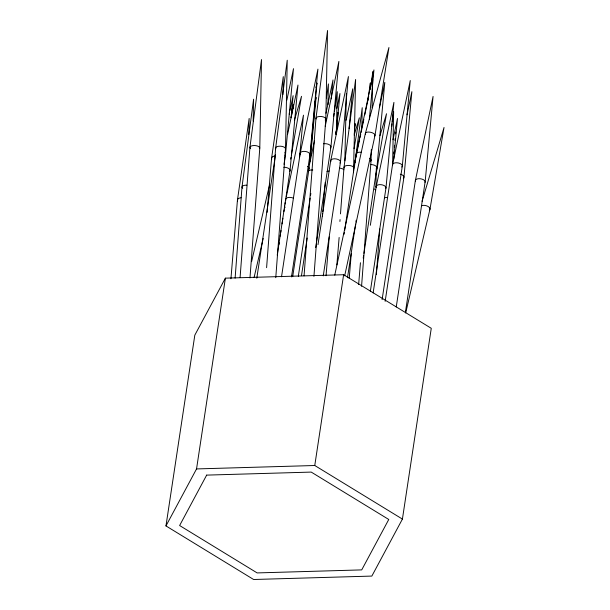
<?xml version="1.0" encoding="UTF-8"?>
<svg xmlns="http://www.w3.org/2000/svg" width="610" height="610" viewBox="0 0 610 610"><rect width="100%" height="100%" fill="white"/><g stroke="black" fill="none" stroke-linecap="round" stroke-linejoin="round"><path stroke-width="0.91" d="M253.165 121.077L253.592 99.194L241.987 187.14L235.109 278.183M361.852 126.705L362.218 107.68L354.936 162.878M371.292 149.679L371.086 160.14L361.562 286.281M372.108 107.825L372.664 79.292M372.702 77.386L372.809 71.683L370.834 86.65M392.604 164.875L393.641 111.607L392.283 121.901M248.796 134.52L249.162 118.439L237.435 200.202L230.938 278.762M282.88 94.619L283.284 76.639L271.557 158.402L267.096 212.356M327.951 104.729L328.416 83.921L326.396 98.012M336.308 134.276L337.269 91.706L334.433 111.439M344.848 160.796L346.358 93.627M370.201 89.563L370.346 82.945L367.792 100.795M375.897 187.232L376.317 168.307M240.096 277.428L249.909 147.498L261.515 59.559L259.791 148.024L249.97 277.954M266.6 267.676L275.628 148.177L287.234 60.237L285.51 148.703L275.766 277.68M304.054 275.873L315.95 118.439L327.547 30.5L325.824 118.965L313.929 276.399M339.915 221.476L340.06 219.585M340.487 213.889L343.994 167.422L355.599 79.483L353.518 172.683M376.378 274.469L379.816 228.948M322.423 216.39L322.659 213.553M322.82 211.655L325.244 182.314M326.045 275.728L329.255 236.924M336.865 264.915L339.137 237.465M349.233 278.29L351.268 253.676M358.642 284.512L360.441 262.742M291.092 117.455L293.12 95.656L290.002 110.463M293.242 108.161L293.593 104.363L292.815 108.069M299.601 156.877L303.467 115.168L286.319 196.649M310.177 160.987L316.071 97.47L315.096 102.099M331.245 98.904L332.999 79.941L325.984 113.277M335.782 134.017L336.049 131.173M336.4 127.376L336.659 124.531M336.034 134.208L338.054 112.408M336.171 134.307L339.953 93.543L336.834 108.359M349.057 128.619L352.748 88.801L346.122 120.284M354.28 134.147L355.249 123.716L354.463 127.421M369.363 119.225L373.938 69.936L356.202 154.193L344.658 230.504M393.747 153.789L393.923 151.89M394.365 147.147L394.54 145.256M394.975 140.513L395.158 138.623M395.593 133.88L395.768 131.981M393.702 159.225L397.484 118.462L393 139.759M354.448 166.621L354.692 164.746M391.666 126.575L392.032 123.769M333.762 116.144L334.166 113.323M165.966 525.927L194.819 335.149L225.395 278.152L343.621 274.729L431.27 328.302L402.417 519.079L371.848 576.076L253.623 579.5L165.966 525.927L196.542 468.93L225.395 278.152M256.802 278.221L275.468 154.803M284.001 164.342L285.571 153.979L293.486 68.663L286.86 100.139M277.23 255.148L290.055 170.365L297.97 85.042L287.638 134.116M278.328 248.415L278.61 246.531M278.892 244.648L279.182 242.765M280.181 236.169L280.463 234.286M280.745 232.402L281.035 230.519M282.034 223.923L282.316 222.04M282.598 220.157L282.887 218.273M283.879 211.678L284.168 209.794M284.451 207.911L284.74 206.02M285.022 204.137L285.305 202.253M281.523 276.795L300.189 153.384L317.924 69.121L310.01 154.437L291.488 276.909M292.686 276.673L309.072 168.337L316.986 83.013L316.01 87.649M298.313 276.315L310.139 198.12M310.566 195.291L310.856 193.408M301.477 275.705L307.173 238.022M315.713 247.561L330.955 146.758L338.87 61.435L325.229 126.255M318.001 244.656L330.681 160.811L348.417 76.547L340.502 161.863L323.262 275.857M344.093 234.27L344.375 232.387M402.417 519.079L314.768 465.506L343.621 274.729M347.494 277.725L355.622 224.023M355.904 222.139L356.187 220.256M363.224 258.091L363.651 255.262M363.934 253.379L376.904 167.643L384.811 82.327L379.55 107.329M370.354 225.273L376.195 186.652L393.923 102.388L386.008 187.705L370.339 291.336M373.145 292.922L392.527 164.791L410.255 80.535L402.341 165.851L382.112 299.632M385.154 301.34L403.965 176.984L411.872 91.668L407.007 114.817M396.248 306.952L415.341 180.705L433.07 96.449L425.155 181.765L405.353 312.716M291.1 117.799L293.357 104.684L291.458 111.058M290.703 159.103L291.023 157.227M291.344 155.359L301.5 96.327L294.455 120.017M354.029 148.718L359.351 117.799L354.204 135.107M376.027 174.643L386.511 113.734L380 135.603M289.224 114.169L289.613 112.316M292.037 111.775L292.426 109.922M309.461 164.586L314.524 140.513M337.559 114.238L337.948 112.385M353.899 166.652L359.549 139.804M359.938 137.951L360.716 134.246M361.112 132.393L363.834 119.43M364.81 114.802L368.707 96.281M334.753 275.14L365.314 133.62M344.68 275.796L375.036 135.206L388.944 47.519L365.459 133.071M251.587 261.652L269.605 184.632M254.095 277.42L263.215 238.449M405.696 312.93L430.004 209.001L444.034 127.482L422.074 201.277M196.542 468.93L314.768 465.506M323.552 143.792A4.949 2.478 8.6 0 1 329.484 144.829A4.949 2.478 8.6 0 1 330.323 147.933M330.864 161.475A4.949 2.478 8.6 0 1 336.186 158.928A4.949 2.478 8.6 0 1 339.869 163.045M365.504 134.23A4.949 2.181 12.2 0 1 370.712 132.301A4.949 2.181 12.2 0 1 374.433 136.221M421.708 205.707A4.949 2.707 13.2 0 1 428.106 206.508A4.949 2.707 13.2 0 1 429.356 210.275M269.772 185.371A4.949 2.707 13.2 0 1 269.772 183.946M374.349 188.986A4.949 2.753 4.7 0 1 375.638 190.29M415.517 181.376A4.949 2.478 8.6 0 1 420.199 178.738A4.949 2.478 8.6 0 1 425.002 182.398M326.975 171.601A4.949 2.753 4.7 0 1 329.187 171.006M339.656 168.177A4.949 2.753 4.7 0 1 343.948 169.786M283.825 167.277A4.949 2.478 8.6 0 1 289.01 168.726A4.949 2.478 8.6 0 1 289.422 171.54M284.885 152.652A4.949 2.478 8.6 0 1 284.939 155.161M237.61 200.926A4.949 2.753 4.7 0 1 241.08 197.739M271.732 159.126A4.949 2.753 4.7 0 1 275.202 155.939M400.274 174.178A4.949 2.478 8.6 0 1 403.332 178.166M392.527 164.791A4.949 2.478 8.6 0 1 398.658 163.045A4.949 2.478 8.6 0 1 401.708 167.033M316.132 119.026A4.949 2.226 4.3 0 1 321.455 116.518A4.949 2.226 4.3 0 1 325.199 120.048M300.372 154.048A4.949 2.478 8.6 0 1 305.694 151.501A4.949 2.478 8.6 0 1 309.377 155.619M356.385 154.856A4.949 2.478 8.6 0 1 361.059 152.218M376.37 187.316A4.949 2.478 8.6 0 1 381.052 184.677A4.949 2.478 8.6 0 1 385.856 188.337M370.674 164.563A4.949 2.478 8.6 0 1 376.744 168.276M308.53 170.815A4.949 2.478 8.6 0 1 312.755 170.022M285.915 200.095A4.949 2.478 8.6 0 1 287.615 197.648A4.949 2.478 8.6 0 1 293.059 198.052M307.6 166.408A4.949 2.478 8.6 0 1 308.439 169.511M384.437 197.747A4.949 2.226 4.3 0 1 386.9 197.571M275.819 148.764A4.949 2.226 4.3 0 1 280.493 146.202A4.949 2.226 4.3 0 1 285.358 149.267M344.185 168.009A4.949 2.226 4.3 0 1 348.859 165.447A4.949 2.226 4.3 0 1 353.731 168.512M242.688 188.292A4.949 2.226 4.3 0 1 246.844 185.165M284.542 206.973A4.949 2.226 4.3 0 1 285.061 207.537M250.611 148.649A4.949 2.226 4.3 0 1 254.126 145.516A4.949 2.226 4.3 0 1 259.639 148.596M369.584 158.486A4.949 2.226 4.3 0 1 370.468 161.223M206.66 475.114L179.622 525.53L257.153 572.92L361.722 569.892L388.768 519.476L311.237 472.087L206.66 475.114"/></g></svg>
